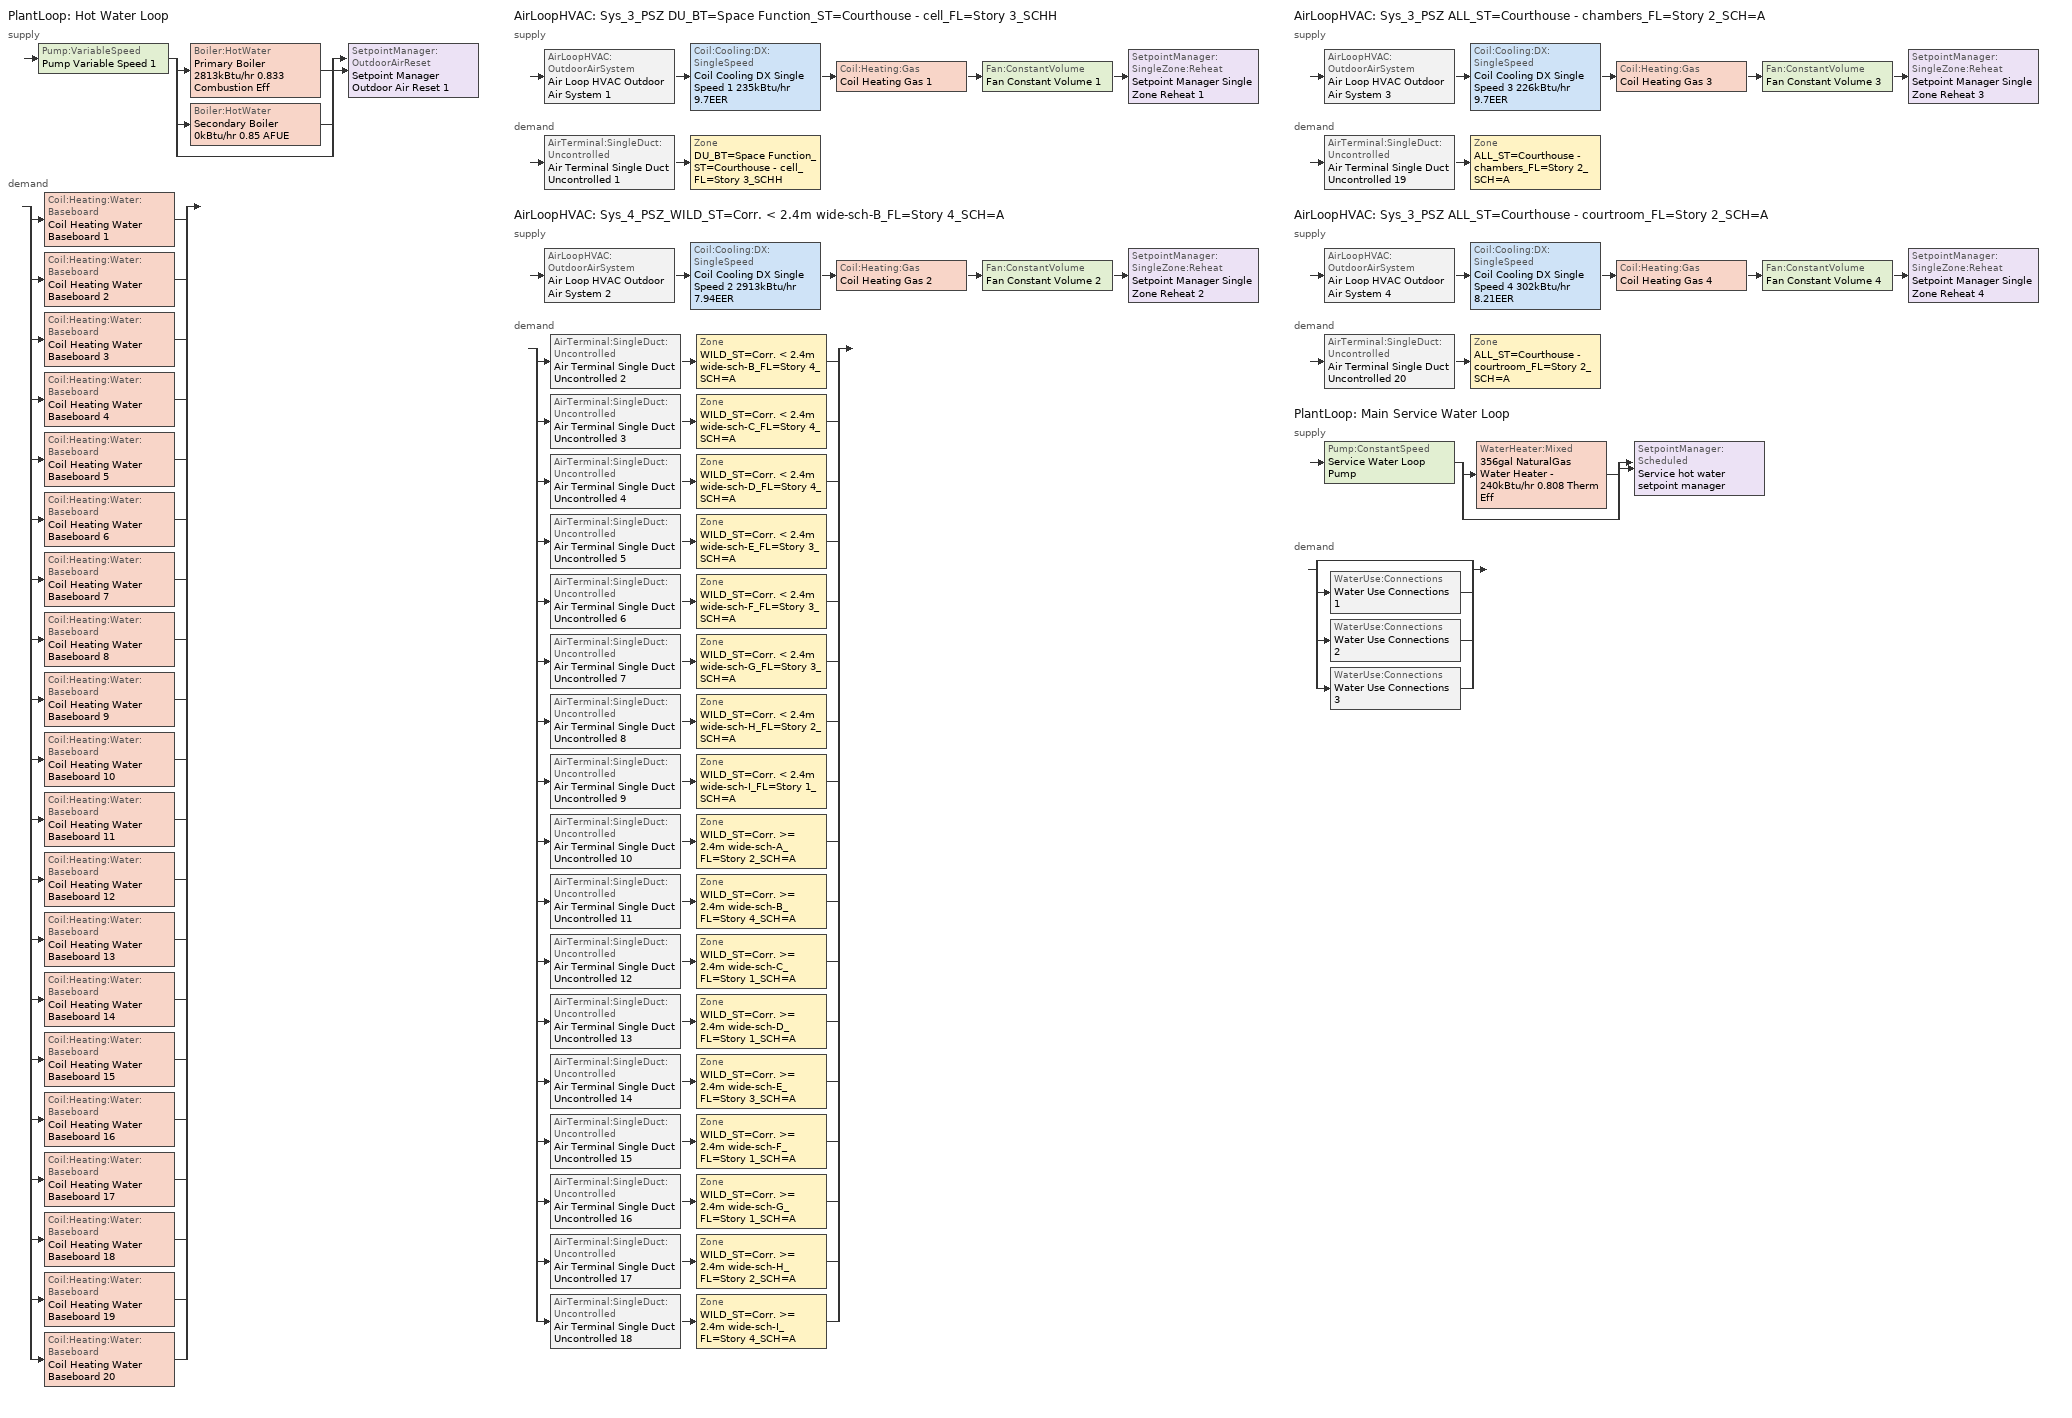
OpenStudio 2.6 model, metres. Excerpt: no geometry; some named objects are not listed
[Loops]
PlantLoop 'Hot Water Loop'
 supply: Pump:VariableSpeed 'Pump Variable Speed 1' > split
  | Boiler:HotWater 'Primary Boiler 2813kBtu/hr 0.833 Combustion Eff'
  | Boiler:HotWater 'Secondary Boiler 0kBtu/hr 0.85 AFUE'
  | bypass
  join > SetpointManager:OutdoorAirReset 'Setpoint Manager Outdoor Air Reset 1'
 demand: split
  | Coil:Heating:Water:Baseboard 'Coil Heating Water Baseboard 1'
  | Coil:Heating:Water:Baseboard 'Coil Heating Water Baseboard 2'
  | Coil:Heating:Water:Baseboard 'Coil Heating Water Baseboard 3'
  | Coil:Heating:Water:Baseboard 'Coil Heating Water Baseboard 4'
  | Coil:Heating:Water:Baseboard 'Coil Heating Water Baseboard 5'
  | Coil:Heating:Water:Baseboard 'Coil Heating Water Baseboard 6'
  | Coil:Heating:Water:Baseboard 'Coil Heating Water Baseboard 7'
  | Coil:Heating:Water:Baseboard 'Coil Heating Water Baseboard 8'
  | Coil:Heating:Water:Baseboard 'Coil Heating Water Baseboard 9'
  | Coil:Heating:Water:Baseboard 'Coil Heating Water Baseboard 10'
  | Coil:Heating:Water:Baseboard 'Coil Heating Water Baseboard 11'
  | Coil:Heating:Water:Baseboard 'Coil Heating Water Baseboard 12'
  | Coil:Heating:Water:Baseboard 'Coil Heating Water Baseboard 13'
  | Coil:Heating:Water:Baseboard 'Coil Heating Water Baseboard 14'
  | Coil:Heating:Water:Baseboard 'Coil Heating Water Baseboard 15'
  | Coil:Heating:Water:Baseboard 'Coil Heating Water Baseboard 16'
  | Coil:Heating:Water:Baseboard 'Coil Heating Water Baseboard 17'
  | Coil:Heating:Water:Baseboard 'Coil Heating Water Baseboard 18'
  | Coil:Heating:Water:Baseboard 'Coil Heating Water Baseboard 19'
  | Coil:Heating:Water:Baseboard 'Coil Heating Water Baseboard 20'
AirLoopHVAC 'Sys_3_PSZ DU_BT=Space Function_ST=Courthouse - cell_FL=Story 3_SCHH'
 supply: AirLoopHVAC:OutdoorAirSystem 'Air Loop HVAC Outdoor Air System 1' > Coil:Cooling:DX:SingleSpeed 'Coil Cooling DX Single Speed 1 235kBtu/hr 9.7EER' > Coil:Heating:Gas 'Coil Heating Gas 1' > Fan:ConstantVolume 'Fan Constant Volume 1' > SetpointManager:SingleZone:Reheat 'Setpoint Manager Single Zone Reheat 1'
 demand: AirTerminal:SingleDuct:Uncontrolled 'Air Terminal Single Duct Uncontrolled 1' > Zone 'DU_BT=Space Function_ST=Courthouse - cell_FL=Story 3_SCHH'
AirLoopHVAC 'Sys_4_PSZ_WILD_ST=Corr. < 2.4m wide-sch-B_FL=Story 4_SCH=A'
 supply: AirLoopHVAC:OutdoorAirSystem 'Air Loop HVAC Outdoor Air System 2' > Coil:Cooling:DX:SingleSpeed 'Coil Cooling DX Single Speed 2 2913kBtu/hr 7.94EER' > Coil:Heating:Gas 'Coil Heating Gas 2' > Fan:ConstantVolume 'Fan Constant Volume 2' > SetpointManager:SingleZone:Reheat 'Setpoint Manager Single Zone Reheat 2'
 demand: split
  | AirTerminal:SingleDuct:Uncontrolled 'Air Terminal Single Duct Uncontrolled 2' > Zone 'WILD_ST=Corr. < 2.4m wide-sch-B_FL=Story 4_SCH=A'
  | AirTerminal:SingleDuct:Uncontrolled 'Air Terminal Single Duct Uncontrolled 3' > Zone 'WILD_ST=Corr. < 2.4m wide-sch-C_FL=Story 4_SCH=A'
  | AirTerminal:SingleDuct:Uncontrolled 'Air Terminal Single Duct Uncontrolled 4' > Zone 'WILD_ST=Corr. < 2.4m wide-sch-D_FL=Story 4_SCH=A'
  | AirTerminal:SingleDuct:Uncontrolled 'Air Terminal Single Duct Uncontrolled 5' > Zone 'WILD_ST=Corr. < 2.4m wide-sch-E_FL=Story 3_SCH=A'
  | AirTerminal:SingleDuct:Uncontrolled 'Air Terminal Single Duct Uncontrolled 6' > Zone 'WILD_ST=Corr. < 2.4m wide-sch-F_FL=Story 3_SCH=A'
  | AirTerminal:SingleDuct:Uncontrolled 'Air Terminal Single Duct Uncontrolled 7' > Zone 'WILD_ST=Corr. < 2.4m wide-sch-G_FL=Story 3_SCH=A'
  | AirTerminal:SingleDuct:Uncontrolled 'Air Terminal Single Duct Uncontrolled 8' > Zone 'WILD_ST=Corr. < 2.4m wide-sch-H_FL=Story 2_SCH=A'
  | AirTerminal:SingleDuct:Uncontrolled 'Air Terminal Single Duct Uncontrolled 9' > Zone 'WILD_ST=Corr. < 2.4m wide-sch-I_FL=Story 1_SCH=A'
  | AirTerminal:SingleDuct:Uncontrolled 'Air Terminal Single Duct Uncontrolled 10' > Zone 'WILD_ST=Corr. >= 2.4m wide-sch-A_FL=Story 2_SCH=A'
  | AirTerminal:SingleDuct:Uncontrolled 'Air Terminal Single Duct Uncontrolled 11' > Zone 'WILD_ST=Corr. >= 2.4m wide-sch-B_FL=Story 4_SCH=A'
  | AirTerminal:SingleDuct:Uncontrolled 'Air Terminal Single Duct Uncontrolled 12' > Zone 'WILD_ST=Corr. >= 2.4m wide-sch-C_FL=Story 1_SCH=A'
  | AirTerminal:SingleDuct:Uncontrolled 'Air Terminal Single Duct Uncontrolled 13' > Zone 'WILD_ST=Corr. >= 2.4m wide-sch-D_FL=Story 1_SCH=A'
  | AirTerminal:SingleDuct:Uncontrolled 'Air Terminal Single Duct Uncontrolled 14' > Zone 'WILD_ST=Corr. >= 2.4m wide-sch-E_FL=Story 3_SCH=A'
  | AirTerminal:SingleDuct:Uncontrolled 'Air Terminal Single Duct Uncontrolled 15' > Zone 'WILD_ST=Corr. >= 2.4m wide-sch-F_FL=Story 1_SCH=A'
  | AirTerminal:SingleDuct:Uncontrolled 'Air Terminal Single Duct Uncontrolled 16' > Zone 'WILD_ST=Corr. >= 2.4m wide-sch-G_FL=Story 1_SCH=A'
  | AirTerminal:SingleDuct:Uncontrolled 'Air Terminal Single Duct Uncontrolled 17' > Zone 'WILD_ST=Corr. >= 2.4m wide-sch-H_FL=Story 2_SCH=A'
  | AirTerminal:SingleDuct:Uncontrolled 'Air Terminal Single Duct Uncontrolled 18' > Zone 'WILD_ST=Corr. >= 2.4m wide-sch-I_FL=Story 4_SCH=A'
AirLoopHVAC 'Sys_3_PSZ ALL_ST=Courthouse - chambers_FL=Story 2_SCH=A'
 supply: AirLoopHVAC:OutdoorAirSystem 'Air Loop HVAC Outdoor Air System 3' > Coil:Cooling:DX:SingleSpeed 'Coil Cooling DX Single Speed 3 226kBtu/hr 9.7EER' > Coil:Heating:Gas 'Coil Heating Gas 3' > Fan:ConstantVolume 'Fan Constant Volume 3' > SetpointManager:SingleZone:Reheat 'Setpoint Manager Single Zone Reheat 3'
 demand: AirTerminal:SingleDuct:Uncontrolled 'Air Terminal Single Duct Uncontrolled 19' > Zone 'ALL_ST=Courthouse - chambers_FL=Story 2_SCH=A'
AirLoopHVAC 'Sys_3_PSZ ALL_ST=Courthouse - courtroom_FL=Story 2_SCH=A'
 supply: AirLoopHVAC:OutdoorAirSystem 'Air Loop HVAC Outdoor Air System 4' > Coil:Cooling:DX:SingleSpeed 'Coil Cooling DX Single Speed 4 302kBtu/hr 8.21EER' > Coil:Heating:Gas 'Coil Heating Gas 4' > Fan:ConstantVolume 'Fan Constant Volume 4' > SetpointManager:SingleZone:Reheat 'Setpoint Manager Single Zone Reheat 4'
 demand: AirTerminal:SingleDuct:Uncontrolled 'Air Terminal Single Duct Uncontrolled 20' > Zone 'ALL_ST=Courthouse - courtroom_FL=Story 2_SCH=A'
PlantLoop 'Main Service Water Loop'
 supply: Pump:ConstantSpeed 'Service Water Loop Pump' > split
  | WaterHeater:Mixed '356gal NaturalGas Water Heater - 240kBtu/hr 0.808 Therm Eff'
  | bypass
  join > SetpointManager:Scheduled 'Service hot water setpoint manager'
 demand: split
  | bypass
  | WaterUse:Connections 'Water Use Connections 1'
  | WaterUse:Connections 'Water Use Connections 2'
  | WaterUse:Connections 'Water Use Connections 3'
[Sizing:Zone] Zone Cooling Design Supply Air Temperature Input Method=SupplyAirTemperature; Zone Cooling Design Supply Air Temperature {C}=13; Zone Cooling Design Supply Air Temperature Difference {deltaC}=11.11; Zone Heating Design Supply Air Temperature Input Method=SupplyAirTemperature; Zone Heating Design Supply Air Temperature {C}=43; Zone Heating Design Supply Air Temperature Difference {deltaC}=11.11; Zone Cooling Design Supply Air Humidity Ratio {kg-H2O/kg-air}=0.0085; Zone Heating Design Supply Air Humidity Ratio {kg-H2O/kg-air}=0.008; Zone Heating Sizing Factor=1.3; Zone Cooling Sizing Factor=1.1; Cooling Design Air Flow Method=DesignDay; Heating Design Air Flow Method=DesignDay; Account for Dedicated Outdoor Air System=No; Dedicated Outdoor Air System Control Strategy=NeutralSupplyAir; Dedicated Outdoor Air Low Setpoint Temperature for Design {C}=autosize; Dedicated Outdoor Air High Setpoint Temperature for Design {C}=autosize
DU_BT=Space Function_ST=Courthouse - cell_FL=Story 3_SCHH; ALL_ST=Courthouse - chambers_FL=Story 2_SCH=A; ALL_ST=Courthouse - courtroom_FL=Story 2_SCH=A; WILD_ST=Corr. < 2.4m wide-sch-B_FL=Story 4_SCH=A; WILD_ST=Corr. < 2.4m wide-sch-C_FL=Story 4_SCH=A; WILD_ST=Corr. < 2.4m wide-sch-D_FL=Story 4_SCH=A; WILD_ST=Corr. < 2.4m wide-sch-E_FL=Story 3_SCH=A; WILD_ST=Corr. < 2.4m wide-sch-F_FL=Story 3_SCH=A; WILD_ST=Corr. < 2.4m wide-sch-G_FL=Story 3_SCH=A; WILD_ST=Corr. < 2.4m wide-sch-H_FL=Story 2_SCH=A; WILD_ST=Corr. < 2.4m wide-sch-I_FL=Story 1_SCH=A; WILD_ST=Corr. >= 2.4m wide-sch-A_FL=Story 2_SCH=A; WILD_ST=Corr. >= 2.4m wide-sch-B_FL=Story 4_SCH=A; WILD_ST=Corr. >= 2.4m wide-sch-C_FL=Story 1_SCH=A; WILD_ST=Corr. >= 2.4m wide-sch-D_FL=Story 1_SCH=A; WILD_ST=Corr. >= 2.4m wide-sch-E_FL=Story 3_SCH=A; WILD_ST=Corr. >= 2.4m wide-sch-F_FL=Story 1_SCH=A; WILD_ST=Corr. >= 2.4m wide-sch-G_FL=Story 1_SCH=A; WILD_ST=Corr. >= 2.4m wide-sch-H_FL=Story 2_SCH=A; WILD_ST=Corr. >= 2.4m wide-sch-I_FL=Story 4_SCH=A
[Zone equipment]
DU_BT=Space Function_ST=Courthouse - cell_FL=Story 3_SCHH: Air Terminal Single Duct Uncontrolled 1, Zone HVAC Baseboard Convective Water 1
ALL_ST=Courthouse - chambers_FL=Story 2_SCH=A: Air Terminal Single Duct Uncontrolled 19, Zone HVAC Baseboard Convective Water 19
ALL_ST=Courthouse - courtroom_FL=Story 2_SCH=A: Air Terminal Single Duct Uncontrolled 20, Zone HVAC Baseboard Convective Water 20
WILD_ST=Corr. < 2.4m wide-sch-B_FL=Story 4_SCH=A: Air Terminal Single Duct Uncontrolled 2, Zone HVAC Baseboard Convective Water 2
WILD_ST=Corr. < 2.4m wide-sch-C_FL=Story 4_SCH=A: Air Terminal Single Duct Uncontrolled 3, Zone HVAC Baseboard Convective Water 3
WILD_ST=Corr. < 2.4m wide-sch-D_FL=Story 4_SCH=A: Air Terminal Single Duct Uncontrolled 4, Zone HVAC Baseboard Convective Water 4
WILD_ST=Corr. < 2.4m wide-sch-E_FL=Story 3_SCH=A: Air Terminal Single Duct Uncontrolled 5, Zone HVAC Baseboard Convective Water 5
WILD_ST=Corr. < 2.4m wide-sch-F_FL=Story 3_SCH=A: Air Terminal Single Duct Uncontrolled 6, Zone HVAC Baseboard Convective Water 6
WILD_ST=Corr. < 2.4m wide-sch-G_FL=Story 3_SCH=A: Air Terminal Single Duct Uncontrolled 7, Zone HVAC Baseboard Convective Water 7
WILD_ST=Corr. < 2.4m wide-sch-H_FL=Story 2_SCH=A: Air Terminal Single Duct Uncontrolled 8, Zone HVAC Baseboard Convective Water 8
WILD_ST=Corr. < 2.4m wide-sch-I_FL=Story 1_SCH=A: Air Terminal Single Duct Uncontrolled 9, Zone HVAC Baseboard Convective Water 9
WILD_ST=Corr. >= 2.4m wide-sch-A_FL=Story 2_SCH=A: Air Terminal Single Duct Uncontrolled 10, Zone HVAC Baseboard Convective Water 10
WILD_ST=Corr. >= 2.4m wide-sch-B_FL=Story 4_SCH=A: Air Terminal Single Duct Uncontrolled 11, Zone HVAC Baseboard Convective Water 11
WILD_ST=Corr. >= 2.4m wide-sch-C_FL=Story 1_SCH=A: Air Terminal Single Duct Uncontrolled 12, Zone HVAC Baseboard Convective Water 12
WILD_ST=Corr. >= 2.4m wide-sch-D_FL=Story 1_SCH=A: Air Terminal Single Duct Uncontrolled 13, Zone HVAC Baseboard Convective Water 13
WILD_ST=Corr. >= 2.4m wide-sch-E_FL=Story 3_SCH=A: Air Terminal Single Duct Uncontrolled 14, Zone HVAC Baseboard Convective Water 14
WILD_ST=Corr. >= 2.4m wide-sch-F_FL=Story 1_SCH=A: Air Terminal Single Duct Uncontrolled 15, Zone HVAC Baseboard Convective Water 15
WILD_ST=Corr. >= 2.4m wide-sch-G_FL=Story 1_SCH=A: Air Terminal Single Duct Uncontrolled 16, Zone HVAC Baseboard Convective Water 16
WILD_ST=Corr. >= 2.4m wide-sch-H_FL=Story 2_SCH=A: Air Terminal Single Duct Uncontrolled 17, Zone HVAC Baseboard Convective Water 17
WILD_ST=Corr. >= 2.4m wide-sch-I_FL=Story 4_SCH=A: Air Terminal Single Duct Uncontrolled 18, Zone HVAC Baseboard Convective Water 18
[PlantLoop] Glycol Concentration=0; Plant Loop Volume {m3}=Autocalculate; Load Distribution Scheme=Optimal
Name | Fluid Type | Maximum Loop Temperature {C} | Minimum Loop Temperature {C}
Hot Water Loop | Water
Main Service Water Loop |  | 60 | 10
[Sizing:Plant] Loop Type=Heating; Sizing Option=NonCoincident; Zone Timesteps in Averaging Window=1; Coincident Sizing Factor Mode=None
Name | Design Loop Exit Temperature {C} | Loop Design Temperature Difference {deltaC}
Hot Water Loop | 82 | 16
Main Service Water Loop | 60 | 5
[Pump:VariableSpeed]
Pump Variable Speed 1: Motor Efficiency=0.895; Pump Control Type=Intermittent; Skin Loss Radiative Fraction=0.5; Design Power Sizing Method=PowerPerFlowPerPressure; Design Electric Power per Unit Flow Rate {W/(m3/s)}=348701.1; Design Shaft Power per Unit Flow Rate per Unit Head {W-s/m3-Pa}=1.28205; Design Minimum Flow Rate Fraction=0
[Boiler:HotWater] Fuel Type=NaturalGas; Normalized Boiler Efficiency Curve=BOILER-EFFFPLR-NECB2011; Water Outlet Upper Temperature Limit {C}=99; Parasitic Electric Load {W}=0; Sizing Factor=1
Name | Nominal Capacity {W} | Nominal Thermal Efficiency | Minimum Part Load Ratio | Boiler Flow Mode
Primary Boiler 2813kBtu/hr 0.833 Combustion Eff | 824372 | 0.826 | 0.25 | LeavingSetpointModulated
Secondary Boiler 0kBtu/hr 0.85 AFUE | 0.001 | 0.85 |  | ConstantFlow
[SetpointManager:OutdoorAirReset]
Setpoint Manager Outdoor Air Reset 1: Control Variable=Temperature; Setpoint at Outdoor Low Temperature {C}=82; Outdoor Low Temperature {C}=-16; Setpoint at Outdoor High Temperature {C}=60; Outdoor High Temperature {C}=0
[AirLoopHVAC] Design Supply Air Flow Rate {m3/s}=AutoSize
Name | Availability Schedule
Sys_3_PSZ DU_BT=Space Function_ST=Courthouse - cell_FL=Story 3_SCHH | Sys_3_PSZ DU_BT=Space Function_ST=Courthouse - cell_FL=Story 3_SCHH Occ Sch
Sys_4_PSZ_WILD_ST=Corr. < 2.4m wide-sch-B_FL=Story 4_SCH=A | Sys_4_PSZ_WILD_ST=Corr. < 2.4m wide-sch-B_FL=Story 4_SCH=A Occ Sch
Sys_3_PSZ ALL_ST=Courthouse - chambers_FL=Story 2_SCH=A | Sys_3_PSZ ALL_ST=Courthouse - chambers_FL=Story 2_SCH=A Occ Sch
Sys_3_PSZ ALL_ST=Courthouse - courtroom_FL=Story 2_SCH=A | Sys_3_PSZ ALL_ST=Courthouse - courtroom_FL=Story 2_SCH=A Occ Sch
[Sizing:System] Type of Load to Size On=Sensible; Design Outdoor Air Flow Rate {m3/s}=Autosize; Minimum System Air Flow Ratio=1; Preheat Design Temperature {C}=7; Preheat Design Humidity Ratio {kg-H2O/kg-Air}=0.008; Precool Design Temperature {C}=13; Precool Design Humidity Ratio {kg-H2O/kg-Air}=0.008; Central Cooling Design Supply Air Temperature {C}=13; Central Heating Design Supply Air Temperature {C}=43; Sizing Option=NonCoincident; 100% Outdoor Air in Cooling=No; 100% Outdoor Air in Heating=No; Central Cooling Design Supply Air Humidity Ratio {kg-H2O/kg-Air}=0.0085; Central Heating Design Supply Air Humidity Ratio {kg-H2O/kg-Air}=0.008; Cooling Design Air Flow Method=DesignDay; Cooling Design Air Flow Rate {m3/s}=0; Heating Design Air Flow Method=DesignDay; Heating Design Air Flow Rate {m3/s}=0; System Outdoor Air Method=ZoneSum; Zone Maximum Outdoor Air Fraction=1; Cooling Supply Air Flow Rate Per Floor Area {m3/s-m2}=0.00996765; Cooling Fraction of Autosized Cooling Supply Air Flow Rate=1; Cooling Supply Air Flow Rate Per Unit Cooling Capacity {m3/s-W}=3.94755e-05; Heating Supply Air Flow Rate Per Floor Area {m3/s-m2}=0.00996765; Heating Fraction of Autosized Heating Supply Air Flow Rate=1; Heating Fraction of Autosized Cooling Supply Air Flow Rate=1; Heating Supply Air Flow Rate Per Unit Heating Capacity {m3/s-W}=3.15882e-05; Cooling Design Capacity Method=CoolingDesignCapacity; Cooling Design Capacity {W}=autosize; Cooling Design Capacity Per Floor Area {W/m2}=234.7; Fraction of Autosized Cooling Design Capacity=1; Heating Design Capacity Method=HeatingDesignCapacity; Heating Design Capacity {W}=autosize; Heating Design Capacity Per Floor Area {W/m2}=157; Fraction of Autosized Heating Design Capacity=1; Central Cooling Capacity Control Method=OnOff
Sys_3_PSZ DU_BT=Space Function_ST=Courthouse - cell_FL=Story 3_SCHH; Sys_4_PSZ_WILD_ST=Corr. < 2.4m wide-sch-B_FL=Story 4_SCH=A; Sys_3_PSZ ALL_ST=Courthouse - chambers_FL=Story 2_SCH=A; Sys_3_PSZ ALL_ST=Courthouse - courtroom_FL=Story 2_SCH=A
[Fan:ConstantVolume] Availability Schedule=Always On Discrete; Fan Efficiency=0.39975; Pressure Rise {Pa}=640; Maximum Flow Rate {m3/s}=AutoSize; Motor Efficiency=0.615
Fan Constant Volume 1; Fan Constant Volume 2; Fan Constant Volume 3; Fan Constant Volume 4
[Coil:Heating:Gas] Availability Schedule=Always On Discrete; Gas Burner Efficiency=0.81; Nominal Capacity {W}=AutoSize; Parasitic Electric Load {W}=0; Part Load Fraction Correlation Curve=FURNACE-EFFPLR-NECB2011; Parasitic Gas Load {W}=0
Coil Heating Gas 1; Coil Heating Gas 2; Coil Heating Gas 3; Coil Heating Gas 4
[Coil:Cooling:DX:SingleSpeed] Availability Schedule=Always On Discrete; Rated Total Cooling Capacity {W}=autosize; Rated Sensible Heat Ratio=autosize; Rated Air Flow Rate {m3/s}=autosize; Rated Evaporator Fan Power Per Volume Flow Rate {W/(m3/s)}=773.3; Total Cooling Capacity Function of Temperature Curve=DXCOOL-NECB2011-REF-CAPFT; Total Cooling Capacity Function of Flow Fraction Curve=DXCOOL-NECB2011-REF-CAPFFLOW; Energy Input Ratio Function of Temperature Curve=DXCOOL-NECB2011-REF-COOLEIRFT; Energy Input Ratio Function of Flow Fraction Curve=DXCOOL-NECB2011-REF-COOLEIRFFLOW; Part Load Fraction Correlation Curve=DXCOOL-NECB2011-REF-COOLPLFFPLR; Condenser Type=AirCooled; Evaporative Condenser Effectiveness=0; Evaporative Condenser Air Flow Rate {m3/s}=Autosize; Evaporative Condenser Pump Rated Power Consumption {W}=Autosize; Crankcase Heater Capacity {W}=0; Maximum Outdoor Dry-Bulb Temperature for Crankcase Heater Operation {C}=0; Basin Heater Capacity {W/K}=0; Basin Heater Setpoint Temperature {C}=10
Name | Rated COP {W/W}
Coil Cooling DX Single Speed 1 235kBtu/hr 9.7EER | 3.457
Coil Cooling DX Single Speed 2 2913kBtu/hr 7.94EER | 4.49708
Coil Cooling DX Single Speed 3 226kBtu/hr 9.7EER | 3.45036
Coil Cooling DX Single Speed 4 302kBtu/hr 8.21EER | 2.96939
[Controller:OutdoorAir] Minimum Outdoor Air Flow Rate {m3/s}=autosize; Maximum Outdoor Air Flow Rate {m3/s}=Autosize; Economizer Control Type=DifferentialEnthalpy; Economizer Control Action Type=ModulateFlow; Lockout Type=NoLockout; Minimum Limit Type=FixedMinimum; High Humidity Control=No
Name | Minimum Outdoor Air Schedule | Controller Mechanical Ventilation | Heat Recovery Bypass Control Type
Controller Outdoor Air 1 | Sys_3_PSZ DU_BT=Space Function_ST=Courthouse - cell_FL=Story 3_SCHH Occ Sch | Controller Mechanical Ventilation 1 | BypassWhenOAFlowGreaterThanMinimum
Controller Outdoor Air 2 | Sys_4_PSZ_WILD_ST=Corr. < 2.4m wide-sch-B_FL=Story 4_SCH=A Occ Sch | Controller Mechanical Ventilation 2 | BypassWhenOAFlowGreaterThanMinimum
Controller Outdoor Air 3 | Sys_3_PSZ ALL_ST=Courthouse - chambers_FL=Story 2_SCH=A Occ Sch | Controller Mechanical Ventilation 3 | BypassWhenWithinEconomizerLimits
Controller Outdoor Air 4 | Sys_3_PSZ ALL_ST=Courthouse - courtroom_FL=Story 2_SCH=A Occ Sch | Controller Mechanical Ventilation 4 | BypassWhenOAFlowGreaterThanMinimum
[Controller:MechanicalVentilation] Availability Schedule=Always On Discrete; System Outdoor Air Method=ZoneSum
Controller Mechanical Ventilation 1; Controller Mechanical Ventilation 2; Controller Mechanical Ventilation 3; Controller Mechanical Ventilation 4
[AirLoopHVAC:OutdoorAirSystem]
Name | Controller
Air Loop HVAC Outdoor Air System 1 | Controller Outdoor Air 1
Air Loop HVAC Outdoor Air System 2 | Controller Outdoor Air 2
Air Loop HVAC Outdoor Air System 3 | Controller Outdoor Air 3
Air Loop HVAC Outdoor Air System 4 | Controller Outdoor Air 4
[SetpointManager:SingleZone:Reheat] Minimum Supply Air Temperature {C}=13; Maximum Supply Air Temperature {C}=43
Name | Control Zone
Setpoint Manager Single Zone Reheat 1 | DU_BT=Space Function_ST=Courthouse - cell_FL=Story 3_SCHH
Setpoint Manager Single Zone Reheat 2 | WILD_ST=Corr. < 2.4m wide-sch-B_FL=Story 4_SCH=A
Setpoint Manager Single Zone Reheat 3 | ALL_ST=Courthouse - chambers_FL=Story 2_SCH=A
Setpoint Manager Single Zone Reheat 4 | ALL_ST=Courthouse - courtroom_FL=Story 2_SCH=A
[AirTerminal:SingleDuct:Uncontrolled] Availability Schedule=Always On Discrete; Maximum Air Flow Rate {m3/s}=AutoSize
Air Terminal Single Duct Uncontrolled 1; Air Terminal Single Duct Uncontrolled 2; Air Terminal Single Duct Uncontrolled 3; Air Terminal Single Duct Uncontrolled 4; Air Terminal Single Duct Uncontrolled 5; Air Terminal Single Duct Uncontrolled 6; Air Terminal Single Duct Uncontrolled 7; Air Terminal Single Duct Uncontrolled 8; Air Terminal Single Duct Uncontrolled 9; Air Terminal Single Duct Uncontrolled 10; Air Terminal Single Duct Uncontrolled 11; Air Terminal Single Duct Uncontrolled 12; Air Terminal Single Duct Uncontrolled 13; Air Terminal Single Duct Uncontrolled 14; Air Terminal Single Duct Uncontrolled 15; Air Terminal Single Duct Uncontrolled 16; Air Terminal Single Duct Uncontrolled 17; Air Terminal Single Duct Uncontrolled 18; Air Terminal Single Duct Uncontrolled 19; Air Terminal Single Duct Uncontrolled 20
[Coil:Heating:Water:Baseboard] Heating Design Capacity Method=HeatingDesignCapacity; Heating Design Capacity {W}=autosize; Heating Design Capacity Per Floor Area {W/m2}=0; Fraction of Autosized Heating Design Capacity=0.8
Coil Heating Water Baseboard 1; Coil Heating Water Baseboard 2; Coil Heating Water Baseboard 3; Coil Heating Water Baseboard 4; Coil Heating Water Baseboard 5; Coil Heating Water Baseboard 6; Coil Heating Water Baseboard 7; Coil Heating Water Baseboard 8; Coil Heating Water Baseboard 9; Coil Heating Water Baseboard 10; Coil Heating Water Baseboard 11; Coil Heating Water Baseboard 12; Coil Heating Water Baseboard 13; Coil Heating Water Baseboard 14; Coil Heating Water Baseboard 15; Coil Heating Water Baseboard 16; Coil Heating Water Baseboard 17; Coil Heating Water Baseboard 18; Coil Heating Water Baseboard 19; Coil Heating Water Baseboard 20
[ZoneHVAC:Baseboard:Convective:Water] Availability Schedule=Always On Discrete
Name | Heating Coil
Zone HVAC Baseboard Convective Water 1 | Coil Heating Water Baseboard 1
Zone HVAC Baseboard Convective Water 2 | Coil Heating Water Baseboard 2
Zone HVAC Baseboard Convective Water 3 | Coil Heating Water Baseboard 3
Zone HVAC Baseboard Convective Water 4 | Coil Heating Water Baseboard 4
Zone HVAC Baseboard Convective Water 5 | Coil Heating Water Baseboard 5
Zone HVAC Baseboard Convective Water 6 | Coil Heating Water Baseboard 6
Zone HVAC Baseboard Convective Water 7 | Coil Heating Water Baseboard 7
Zone HVAC Baseboard Convective Water 8 | Coil Heating Water Baseboard 8
Zone HVAC Baseboard Convective Water 9 | Coil Heating Water Baseboard 9
Zone HVAC Baseboard Convective Water 10 | Coil Heating Water Baseboard 10
Zone HVAC Baseboard Convective Water 11 | Coil Heating Water Baseboard 11
Zone HVAC Baseboard Convective Water 12 | Coil Heating Water Baseboard 12
Zone HVAC Baseboard Convective Water 13 | Coil Heating Water Baseboard 13
Zone HVAC Baseboard Convective Water 14 | Coil Heating Water Baseboard 14
Zone HVAC Baseboard Convective Water 15 | Coil Heating Water Baseboard 15
Zone HVAC Baseboard Convective Water 16 | Coil Heating Water Baseboard 16
Zone HVAC Baseboard Convective Water 17 | Coil Heating Water Baseboard 17
Zone HVAC Baseboard Convective Water 18 | Coil Heating Water Baseboard 18
Zone HVAC Baseboard Convective Water 19 | Coil Heating Water Baseboard 19
Zone HVAC Baseboard Convective Water 20 | Coil Heating Water Baseboard 20
[SetpointManager:Scheduled]
Service hot water setpoint manager: Control Variable=Temperature; Schedule=Service Water Loop Temp - 140F
[Pump:ConstantSpeed]
Service Water Loop Pump: Rated Flow Rate {m3/s}=autosize; Rated Pump Head {Pa}=117538; Rated Power Consumption {W}=autosize; Motor Efficiency=0.7; Fraction of Motor Inefficiencies to Fluid Stream=0; Pump Control Type=Intermittent; Design Power Sizing Method=PowerPerFlowPerPressure; Design Electric Power per Unit Flow Rate {W/(m3/s)}=348701.1; Design Shaft Power per Unit Flow Rate per Unit Head {W-s/m3-Pa}=1.28205
[WaterHeater:Mixed]
356gal NaturalGas Water Heater - 240kBtu/hr 0.808 Therm Eff: Tank Volume {m3}=1.34784; Setpoint Temperature Schedule=Service Water Loop Temp - 140F; Deadband Temperature Difference {deltaC}=2; Maximum Temperature Limit {C}=82.2222; Heater Control Type=Cycle; Heater Maximum Capacity {W}=70424.5; Heater Fuel Type=NaturalGas; Heater Thermal Efficiency=0.80791; Part Load Factor Curve=SWH-EFFFPLR-NECB2011; Off Cycle Parasitic Fuel Consumption Rate {W}=20; Off Cycle Parasitic Fuel Type=NaturalGas; Off Cycle Parasitic Heat Fraction to Tank=0.8; On Cycle Parasitic Fuel Type=NaturalGas; On Cycle Parasitic Heat Fraction to Tank=0; Ambient Temperature Indicator=Schedule; Ambient Temperature Schedule=Water Heater Ambient Temp Schedule - 70F; Off Cycle Loss Coefficient to Ambient Temperature {W/K}=14.3248; On Cycle Loss Coefficient to Ambient Temperature {W/K}=14.3248; Use Side Effectiveness=1; Source Side Effectiveness=1; Use Side Design Flow Rate {m3/s}=autosize; Source Side Design Flow Rate {m3/s}=autosize; Indirect Water Heating Recovery Time {hr}=1.5; Source Side Flow Control Mode=IndirectHeatPrimarySetpoint
[WaterUse:Connections]
Name | Water Use Equipment Name 1
Water Use Connections 1 | Courthouse - cell-space function Service Water Use 2.08gal/min
Water Use Connections 2 | Courthouse - chambers-space function Service Water Use 0.72gal/min
Water Use Connections 3 | Courthouse - courtroom-space function Service Water Use 1.27gal/min
[WaterUse:Equipment:Definition]
Name | Peak Flow Rate {m3/s} | Target Temperature Schedule | Sensible Fraction Schedule | Latent Fraction Schedule
Courthouse - cell-space function Service Water Use Def 2.08gal/min | 0.000131166 | Schedule Ruleset 5 | Schedule Ruleset 3 | Schedule Ruleset 4
Courthouse - chambers-space function Service Water Use Def 0.72gal/min | 4.53877e-05 | Schedule Ruleset 8 | Schedule Ruleset 6 | Schedule Ruleset 7
Courthouse - courtroom-space function Service Water Use Def 1.27gal/min | 8.034e-05 | Schedule Ruleset 11 | Schedule Ruleset 9 | Schedule Ruleset 10
[WaterUse:Equipment]
Name | Water Use Equipment Definition | Space | Flow Rate Fraction Schedule
Courthouse - cell-space function Service Water Use 2.08gal/min | Courthouse - cell-space function Service Water Use Def 2.08gal/min | Courthouse - cell-Space Function | NECB-H-Service Water Heating
Courthouse - chambers-space function Service Water Use 0.72gal/min | Courthouse - chambers-space function Service Water Use Def 0.72gal/min | Courthouse - chambers-Space Function | NECB-A-Service Water Heating
Courthouse - courtroom-space function Service Water Use 1.27gal/min | Courthouse - courtroom-space function Service Water Use Def 1.27gal/min | Courthouse - courtroom-Space Function | NECB-A-Service Water Heating
[Schedule:Ruleset]
Name | Default Day Schedule | Summer Design Day Schedule | Winter Design Day Schedule
Service Water Loop Temp - 140F | Service Water Loop Temp - 140F Default
Water Heater Ambient Temp Schedule - 70F | Water Heater Ambient Temp Schedule - 70F Default
Schedule Ruleset 3 | Schedule Day 5
Schedule Ruleset 4 | Schedule Day 6
Schedule Ruleset 5 | Schedule Day 7
NECB-H-Service Water Heating | NECB-H-Service Water Heating Default
Schedule Ruleset 6 | Schedule Day 8
Schedule Ruleset 7 | Schedule Day 9
Schedule Ruleset 8 | Schedule Day 10
NECB-A-Service Water Heating | NECB-A-Service Water Heating Default
Schedule Ruleset 9 | Schedule Day 11
Schedule Ruleset 10 | Schedule Day 12
Schedule Ruleset 11 | Schedule Day 13
Sys_3_PSZ ALL_ST=Courthouse - chambers_FL=Story 2_SCH=A Occ Sch | Sys_3_PSZ ALL_ST=Courthouse - chambers_FL=Story 2_SCH=A Occ Sch Default | Sys_3_PSZ ALL_ST=Courthouse - chambers_FL=Story 2_SCH=A Occ Sch Summer Design Day | Sys_3_PSZ ALL_ST=Courthouse - chambers_FL=Story 2_SCH=A Occ Sch Winter Design Day
Sys_3_PSZ ALL_ST=Courthouse - courtroom_FL=Story 2_SCH=A Occ Sch | Sys_3_PSZ ALL_ST=Courthouse - courtroom_FL=Story 2_SCH=A Occ Sch Default | Sys_3_PSZ ALL_ST=Courthouse - courtroom_FL=Story 2_SCH=A Occ Sch Summer Design Day | Sys_3_PSZ ALL_ST=Courthouse - courtroom_FL=Story 2_SCH=A Occ Sch Winter Design Day
Sys_3_PSZ DU_BT=Space Function_ST=Courthouse - cell_FL=Story 3_SCHH Occ Sch | Sys_3_PSZ DU_BT=Space Function_ST=Courthouse - cell_FL=Story 3_SCHH Occ Sch Default | Sys_3_PSZ DU_BT=Space Function_ST=Courthouse - cell_FL=Story 3_SCHH Occ Sch Summer Design Day | Sys_3_PSZ DU_BT=Space Function_ST=Courthouse - cell_FL=Story 3_SCHH Occ Sch Winter Design Day
Sys_4_PSZ_WILD_ST=Corr. < 2.4m wide-sch-B_FL=Story 4_SCH=A Occ Sch | Sys_4_PSZ_WILD_ST=Corr. < 2.4m wide-sch-B_FL=Story 4_SCH=A Occ Sch Default | Sys_4_PSZ_WILD_ST=Corr. < 2.4m wide-sch-B_FL=Story 4_SCH=A Occ Sch Summer Design Day | Sys_4_PSZ_WILD_ST=Corr. < 2.4m wide-sch-B_FL=Story 4_SCH=A Occ Sch Winter Design Day
[Schedule:Day]
Service Water Loop Temp - 140F Default; Schedule Day 7; Schedule Day 10; Schedule Day 13: 24, 0, 60
Water Heater Ambient Temp Schedule - 70F Default: 24, 0, 21.1111
Schedule Day 5; Schedule Day 8; Schedule Day 11: 24, 0, 0.2
Schedule Day 6; Schedule Day 9; NECB-A-Service Water Heating Sat Day; NECB-A-Service Water Heating Sun|Hol Day; Schedule Day 12: 24, 0, 0.05
NECB-H-Service Water Heating Default; NECB-H-Service Water Heating Default|Wkdy Day; NECB-H-Service Water Heating Sat Day; NECB-H-Service Water Heating Sun|Hol Day: 24, 0, 0.9
NECB-A-Service Water Heating Default; NECB-A-Service Water Heating Default|Wkdy Day: 7, 0, 0.05, 8, 0, 0.1, 10, 0, 0.5, 16, 0, 0.9, 17, 0, 0.7, 18, 0, 0.5, 19, 0, 0.3, 22, 0, 0.2, 24, 0, 0.05
Sys_3_PSZ ALL_ST=Courthouse - chambers_FL=Story 2_SCH=A Occ Sch Default; Sys_3_PSZ ALL_ST=Courthouse - chambers_FL=Story 2_SCH=A Occ Sch Winter Design Day; Sys_3_PSZ ALL_ST=Courthouse - chambers_FL=Story 2_SCH=A Occ Sch Summer Design Day; Sys_3_PSZ ALL_ST=Courthouse - courtroom_FL=Story 2_SCH=A Occ Sch Default; Sys_3_PSZ ALL_ST=Courthouse - courtroom_FL=Story 2_SCH=A Occ Sch Winter Design Day; Sys_3_PSZ ALL_ST=Courthouse - courtroom_FL=Story 2_SCH=A Occ Sch Summer Design Day; Sys_3_PSZ DU_BT=Space Function_ST=Courthouse - cell_FL=Story 3_SCHH Occ Sch Default; Sys_3_PSZ DU_BT=Space Function_ST=Courthouse - cell_FL=Story 3_SCHH Occ Sch Winter Design Day; Sys_3_PSZ DU_BT=Space Function_ST=Courthouse - cell_FL=Story 3_SCHH Occ Sch Summer Design Day; Sys_3_PSZ DU_BT=Space Function_ST=Courthouse - cell_FL=Story 3_SCHH Occ Sch Monday; Sys_3_PSZ DU_BT=Space Function_ST=Courthouse - cell_FL=Story 3_SCHH Occ Sch Tuesday; Sys_3_PSZ DU_BT=Space Function_ST=Courthouse - cell_FL=Story 3_SCHH Occ Sch Wednesday; Sys_3_PSZ DU_BT=Space Function_ST=Courthouse - cell_FL=Story 3_SCHH Occ Sch Thursday; Sys_3_PSZ DU_BT=Space Function_ST=Courthouse - cell_FL=Story 3_SCHH Occ Sch Friday; Sys_3_PSZ DU_BT=Space Function_ST=Courthouse - cell_FL=Story 3_SCHH Occ Sch Saturday; Sys_3_PSZ DU_BT=Space Function_ST=Courthouse - cell_FL=Story 3_SCHH Occ Sch Sunday; Sys_4_PSZ_WILD_ST=Corr. < 2.4m wide-sch-B_FL=Story 4_SCH=A Occ Sch Default; Sys_4_PSZ_WILD_ST=Corr. < 2.4m wide-sch-B_FL=Story 4_SCH=A Occ Sch Winter Design Day; Sys_4_PSZ_WILD_ST=Corr. < 2.4m wide-sch-B_FL=Story 4_SCH=A Occ Sch Summer Design Day: 24, 0, 1
Sys_3_PSZ ALL_ST=Courthouse - chambers_FL=Story 2_SCH=A Occ Sch Monday; Sys_3_PSZ ALL_ST=Courthouse - chambers_FL=Story 2_SCH=A Occ Sch Tuesday; Sys_3_PSZ ALL_ST=Courthouse - chambers_FL=Story 2_SCH=A Occ Sch Wednesday; Sys_3_PSZ ALL_ST=Courthouse - chambers_FL=Story 2_SCH=A Occ Sch Thursday; Sys_3_PSZ ALL_ST=Courthouse - chambers_FL=Story 2_SCH=A Occ Sch Friday; Sys_3_PSZ ALL_ST=Courthouse - courtroom_FL=Story 2_SCH=A Occ Sch Monday; Sys_3_PSZ ALL_ST=Courthouse - courtroom_FL=Story 2_SCH=A Occ Sch Tuesday; Sys_3_PSZ ALL_ST=Courthouse - courtroom_FL=Story 2_SCH=A Occ Sch Wednesday; Sys_3_PSZ ALL_ST=Courthouse - courtroom_FL=Story 2_SCH=A Occ Sch Thursday; Sys_3_PSZ ALL_ST=Courthouse - courtroom_FL=Story 2_SCH=A Occ Sch Friday; Sys_4_PSZ_WILD_ST=Corr. < 2.4m wide-sch-B_FL=Story 4_SCH=A Occ Sch Monday; Sys_4_PSZ_WILD_ST=Corr. < 2.4m wide-sch-B_FL=Story 4_SCH=A Occ Sch Tuesday; Sys_4_PSZ_WILD_ST=Corr. < 2.4m wide-sch-B_FL=Story 4_SCH=A Occ Sch Wednesday; Sys_4_PSZ_WILD_ST=Corr. < 2.4m wide-sch-B_FL=Story 4_SCH=A Occ Sch Thursday; Sys_4_PSZ_WILD_ST=Corr. < 2.4m wide-sch-B_FL=Story 4_SCH=A Occ Sch Friday: 8, 0, 0, 19, 0, 1, 24, 0, 0
Sys_3_PSZ ALL_ST=Courthouse - chambers_FL=Story 2_SCH=A Occ Sch Saturday; Sys_3_PSZ ALL_ST=Courthouse - chambers_FL=Story 2_SCH=A Occ Sch Sunday; Sys_3_PSZ ALL_ST=Courthouse - courtroom_FL=Story 2_SCH=A Occ Sch Saturday; Sys_3_PSZ ALL_ST=Courthouse - courtroom_FL=Story 2_SCH=A Occ Sch Sunday; Sys_4_PSZ_WILD_ST=Corr. < 2.4m wide-sch-B_FL=Story 4_SCH=A Occ Sch Saturday; Sys_4_PSZ_WILD_ST=Corr. < 2.4m wide-sch-B_FL=Story 4_SCH=A Occ Sch Sunday: 24, 0, 0
[Schedule:Rule] Date Specification Type=DateRange; Start Month=1; Start Day=1; End Month=12
Name | Schedule Ruleset | Rule Order | Day Schedule | Apply Monday | Apply Tuesday | Apply Wednesday | Apply Thursday | Apply Friday | End Day | Apply Saturday | Apply Sunday
Schedule Rule 137 | NECB-H-Service Water Heating | 2 | NECB-H-Service Water Heating Default|Wkdy Day | Yes | Yes | Yes | Yes | Yes | 31
Schedule Rule 138 | NECB-H-Service Water Heating | 1 | NECB-H-Service Water Heating Sat Day |  |  |  |  |  | 31 | Yes
Schedule Rule 139 | NECB-H-Service Water Heating | 0 | NECB-H-Service Water Heating Sun|Hol Day |  |  |  |  |  | 31 |  | Yes
Schedule Rule 140 | NECB-A-Service Water Heating | 2 | NECB-A-Service Water Heating Default|Wkdy Day | Yes | Yes | Yes | Yes | Yes | 31
Schedule Rule 141 | NECB-A-Service Water Heating | 1 | NECB-A-Service Water Heating Sat Day |  |  |  |  |  | 31 | Yes
Schedule Rule 142 | NECB-A-Service Water Heating | 0 | NECB-A-Service Water Heating Sun|Hol Day |  |  |  |  |  | 31 |  | Yes
Sys_3_PSZ ALL_ST=Courthouse - chambers_FL=Story 2_SCH=A Occ Sch Monday Rule | Sys_3_PSZ ALL_ST=Courthouse - chambers_FL=Story 2_SCH=A Occ Sch | 6 | Sys_3_PSZ ALL_ST=Courthouse - chambers_FL=Story 2_SCH=A Occ Sch Monday | Yes |  |  |  |  | 25
Sys_3_PSZ ALL_ST=Courthouse - chambers_FL=Story 2_SCH=A Occ Sch Tuesday Rule | Sys_3_PSZ ALL_ST=Courthouse - chambers_FL=Story 2_SCH=A Occ Sch | 5 | Sys_3_PSZ ALL_ST=Courthouse - chambers_FL=Story 2_SCH=A Occ Sch Tuesday |  | Yes |  |  |  | 26
Sys_3_PSZ ALL_ST=Courthouse - chambers_FL=Story 2_SCH=A Occ Sch Wednesday Rule | Sys_3_PSZ ALL_ST=Courthouse - chambers_FL=Story 2_SCH=A Occ Sch | 4 | Sys_3_PSZ ALL_ST=Courthouse - chambers_FL=Story 2_SCH=A Occ Sch Wednesday |  |  | Yes |  |  | 27
Sys_3_PSZ ALL_ST=Courthouse - chambers_FL=Story 2_SCH=A Occ Sch Thursday Rule | Sys_3_PSZ ALL_ST=Courthouse - chambers_FL=Story 2_SCH=A Occ Sch | 3 | Sys_3_PSZ ALL_ST=Courthouse - chambers_FL=Story 2_SCH=A Occ Sch Thursday |  |  |  | Yes |  | 28
Sys_3_PSZ ALL_ST=Courthouse - chambers_FL=Story 2_SCH=A Occ Sch Friday Rule | Sys_3_PSZ ALL_ST=Courthouse - chambers_FL=Story 2_SCH=A Occ Sch | 2 | Sys_3_PSZ ALL_ST=Courthouse - chambers_FL=Story 2_SCH=A Occ Sch Friday |  |  |  |  | Yes | 29
Sys_3_PSZ ALL_ST=Courthouse - chambers_FL=Story 2_SCH=A Occ Sch Saturday Rule | Sys_3_PSZ ALL_ST=Courthouse - chambers_FL=Story 2_SCH=A Occ Sch | 1 | Sys_3_PSZ ALL_ST=Courthouse - chambers_FL=Story 2_SCH=A Occ Sch Saturday |  |  |  |  |  | 30 | Yes
Sys_3_PSZ ALL_ST=Courthouse - chambers_FL=Story 2_SCH=A Occ Sch Sunday Rule | Sys_3_PSZ ALL_ST=Courthouse - chambers_FL=Story 2_SCH=A Occ Sch | 0 | Sys_3_PSZ ALL_ST=Courthouse - chambers_FL=Story 2_SCH=A Occ Sch Sunday |  |  |  |  |  | 31 |  | Yes
Sys_3_PSZ ALL_ST=Courthouse - courtroom_FL=Story 2_SCH=A Occ Sch Monday Rule | Sys_3_PSZ ALL_ST=Courthouse - courtroom_FL=Story 2_SCH=A Occ Sch | 6 | Sys_3_PSZ ALL_ST=Courthouse - courtroom_FL=Story 2_SCH=A Occ Sch Monday | Yes |  |  |  |  | 25
Sys_3_PSZ ALL_ST=Courthouse - courtroom_FL=Story 2_SCH=A Occ Sch Tuesday Rule | Sys_3_PSZ ALL_ST=Courthouse - courtroom_FL=Story 2_SCH=A Occ Sch | 5 | Sys_3_PSZ ALL_ST=Courthouse - courtroom_FL=Story 2_SCH=A Occ Sch Tuesday |  | Yes |  |  |  | 26
Sys_3_PSZ ALL_ST=Courthouse - courtroom_FL=Story 2_SCH=A Occ Sch Wednesday Rule | Sys_3_PSZ ALL_ST=Courthouse - courtroom_FL=Story 2_SCH=A Occ Sch | 4 | Sys_3_PSZ ALL_ST=Courthouse - courtroom_FL=Story 2_SCH=A Occ Sch Wednesday |  |  | Yes |  |  | 27
Sys_3_PSZ ALL_ST=Courthouse - courtroom_FL=Story 2_SCH=A Occ Sch Thursday Rule | Sys_3_PSZ ALL_ST=Courthouse - courtroom_FL=Story 2_SCH=A Occ Sch | 3 | Sys_3_PSZ ALL_ST=Courthouse - courtroom_FL=Story 2_SCH=A Occ Sch Thursday |  |  |  | Yes |  | 28
Sys_3_PSZ ALL_ST=Courthouse - courtroom_FL=Story 2_SCH=A Occ Sch Friday Rule | Sys_3_PSZ ALL_ST=Courthouse - courtroom_FL=Story 2_SCH=A Occ Sch | 2 | Sys_3_PSZ ALL_ST=Courthouse - courtroom_FL=Story 2_SCH=A Occ Sch Friday |  |  |  |  | Yes | 29
Sys_3_PSZ ALL_ST=Courthouse - courtroom_FL=Story 2_SCH=A Occ Sch Saturday Rule | Sys_3_PSZ ALL_ST=Courthouse - courtroom_FL=Story 2_SCH=A Occ Sch | 1 | Sys_3_PSZ ALL_ST=Courthouse - courtroom_FL=Story 2_SCH=A Occ Sch Saturday |  |  |  |  |  | 30 | Yes
Sys_3_PSZ ALL_ST=Courthouse - courtroom_FL=Story 2_SCH=A Occ Sch Sunday Rule | Sys_3_PSZ ALL_ST=Courthouse - courtroom_FL=Story 2_SCH=A Occ Sch | 0 | Sys_3_PSZ ALL_ST=Courthouse - courtroom_FL=Story 2_SCH=A Occ Sch Sunday |  |  |  |  |  | 31 |  | Yes
Sys_3_PSZ DU_BT=Space Function_ST=Courthouse - cell_FL=Story 3_SCHH Occ Sch Monday Rule | Sys_3_PSZ DU_BT=Space Function_ST=Courthouse - cell_FL=Story 3_SCHH Occ Sch | 6 | Sys_3_PSZ DU_BT=Space Function_ST=Courthouse - cell_FL=Story 3_SCHH Occ Sch Monday | Yes |  |  |  |  | 25
Sys_3_PSZ DU_BT=Space Function_ST=Courthouse - cell_FL=Story 3_SCHH Occ Sch Tuesday Rule | Sys_3_PSZ DU_BT=Space Function_ST=Courthouse - cell_FL=Story 3_SCHH Occ Sch | 5 | Sys_3_PSZ DU_BT=Space Function_ST=Courthouse - cell_FL=Story 3_SCHH Occ Sch Tuesday |  | Yes |  |  |  | 26
Sys_3_PSZ DU_BT=Space Function_ST=Courthouse - cell_FL=Story 3_SCHH Occ Sch Wednesday Rule | Sys_3_PSZ DU_BT=Space Function_ST=Courthouse - cell_FL=Story 3_SCHH Occ Sch | 4 | Sys_3_PSZ DU_BT=Space Function_ST=Courthouse - cell_FL=Story 3_SCHH Occ Sch Wednesday |  |  | Yes |  |  | 27
Sys_3_PSZ DU_BT=Space Function_ST=Courthouse - cell_FL=Story 3_SCHH Occ Sch Thursday Rule | Sys_3_PSZ DU_BT=Space Function_ST=Courthouse - cell_FL=Story 3_SCHH Occ Sch | 3 | Sys_3_PSZ DU_BT=Space Function_ST=Courthouse - cell_FL=Story 3_SCHH Occ Sch Thursday |  |  |  | Yes |  | 28
Sys_3_PSZ DU_BT=Space Function_ST=Courthouse - cell_FL=Story 3_SCHH Occ Sch Friday Rule | Sys_3_PSZ DU_BT=Space Function_ST=Courthouse - cell_FL=Story 3_SCHH Occ Sch | 2 | Sys_3_PSZ DU_BT=Space Function_ST=Courthouse - cell_FL=Story 3_SCHH Occ Sch Friday |  |  |  |  | Yes | 29
Sys_3_PSZ DU_BT=Space Function_ST=Courthouse - cell_FL=Story 3_SCHH Occ Sch Saturday Rule | Sys_3_PSZ DU_BT=Space Function_ST=Courthouse - cell_FL=Story 3_SCHH Occ Sch | 1 | Sys_3_PSZ DU_BT=Space Function_ST=Courthouse - cell_FL=Story 3_SCHH Occ Sch Saturday |  |  |  |  |  | 30 | Yes
Sys_3_PSZ DU_BT=Space Function_ST=Courthouse - cell_FL=Story 3_SCHH Occ Sch Sunday Rule | Sys_3_PSZ DU_BT=Space Function_ST=Courthouse - cell_FL=Story 3_SCHH Occ Sch | 0 | Sys_3_PSZ DU_BT=Space Function_ST=Courthouse - cell_FL=Story 3_SCHH Occ Sch Sunday |  |  |  |  |  | 31 |  | Yes
Sys_4_PSZ_WILD_ST=Corr. < 2.4m wide-sch-B_FL=Story 4_SCH=A Occ Sch Monday Rule | Sys_4_PSZ_WILD_ST=Corr. < 2.4m wide-sch-B_FL=Story 4_SCH=A Occ Sch | 6 | Sys_4_PSZ_WILD_ST=Corr. < 2.4m wide-sch-B_FL=Story 4_SCH=A Occ Sch Monday | Yes |  |  |  |  | 25
Sys_4_PSZ_WILD_ST=Corr. < 2.4m wide-sch-B_FL=Story 4_SCH=A Occ Sch Tuesday Rule | Sys_4_PSZ_WILD_ST=Corr. < 2.4m wide-sch-B_FL=Story 4_SCH=A Occ Sch | 5 | Sys_4_PSZ_WILD_ST=Corr. < 2.4m wide-sch-B_FL=Story 4_SCH=A Occ Sch Tuesday |  | Yes |  |  |  | 26
Sys_4_PSZ_WILD_ST=Corr. < 2.4m wide-sch-B_FL=Story 4_SCH=A Occ Sch Wednesday Rule | Sys_4_PSZ_WILD_ST=Corr. < 2.4m wide-sch-B_FL=Story 4_SCH=A Occ Sch | 4 | Sys_4_PSZ_WILD_ST=Corr. < 2.4m wide-sch-B_FL=Story 4_SCH=A Occ Sch Wednesday |  |  | Yes |  |  | 27
Sys_4_PSZ_WILD_ST=Corr. < 2.4m wide-sch-B_FL=Story 4_SCH=A Occ Sch Thursday Rule | Sys_4_PSZ_WILD_ST=Corr. < 2.4m wide-sch-B_FL=Story 4_SCH=A Occ Sch | 3 | Sys_4_PSZ_WILD_ST=Corr. < 2.4m wide-sch-B_FL=Story 4_SCH=A Occ Sch Thursday |  |  |  | Yes |  | 28
Sys_4_PSZ_WILD_ST=Corr. < 2.4m wide-sch-B_FL=Story 4_SCH=A Occ Sch Friday Rule | Sys_4_PSZ_WILD_ST=Corr. < 2.4m wide-sch-B_FL=Story 4_SCH=A Occ Sch | 2 | Sys_4_PSZ_WILD_ST=Corr. < 2.4m wide-sch-B_FL=Story 4_SCH=A Occ Sch Friday |  |  |  |  | Yes | 29
Sys_4_PSZ_WILD_ST=Corr. < 2.4m wide-sch-B_FL=Story 4_SCH=A Occ Sch Saturday Rule | Sys_4_PSZ_WILD_ST=Corr. < 2.4m wide-sch-B_FL=Story 4_SCH=A Occ Sch | 1 | Sys_4_PSZ_WILD_ST=Corr. < 2.4m wide-sch-B_FL=Story 4_SCH=A Occ Sch Saturday |  |  |  |  |  | 30 | Yes
Sys_4_PSZ_WILD_ST=Corr. < 2.4m wide-sch-B_FL=Story 4_SCH=A Occ Sch Sunday Rule | Sys_4_PSZ_WILD_ST=Corr. < 2.4m wide-sch-B_FL=Story 4_SCH=A Occ Sch | 0 | Sys_4_PSZ_WILD_ST=Corr. < 2.4m wide-sch-B_FL=Story 4_SCH=A Occ Sch Sunday |  |  |  |  |  | 31 |  | Yes
[Schedule:Constant]
Always On Discrete: Value=1
[Curve:Biquadratic] Minimum Value of x=13; Maximum Value of x=24; Minimum Value of y=24; Maximum Value of y=46
Name | Coefficient1 Constant | Coefficient2 x | Coefficient3 x**2 | Coefficient4 y | Coefficient5 y**2 | Coefficient6 x*y
DXCOOL-NECB2011-REF-CAPFT | 0.867905 | 0.0142459 | 0.00055436 | -0.0075575 | 3.3e-05 | -0.0001918
DXCOOL-NECB2011-REF-COOLEIRFT | 0.116936 | 0.0284933 | -0.0004112 | 0.0214108 | 0.00016103 | -0.0006791
[Curve:Quadratic] Coefficient1 Constant=1; Coefficient2 x=0; Coefficient3 x**2=0; Minimum Value of x=0; Maximum Value of x=1
DXCOOL-NECB2011-REF-CAPFFLOW; DXCOOL-NECB2011-REF-COOLEIRFFLOW
[Curve:Cubic] Maximum Value of x=1
Name | Coefficient1 Constant | Coefficient2 x | Coefficient3 x**2 | Coefficient4 x**3 | Minimum Value of x
DXCOOL-NECB2011-REF-COOLPLFFPLR | 0.0277 | 4.9151 | -8.184 | 4.2702 | 0.7
BOILER-EFFFPLR-NECB2011 | 0.2901 | 2.6664 | -3.764 | 1.82 | 0
SWH-EFFFPLR-NECB2011 | 0.7576 | 1.0071 | -1.4443 | 0.6844 | 0
FURNACE-EFFPLR-NECB2011 | 0.7277 | 1.0667 | -1.5174 | 0.7282 | 0
